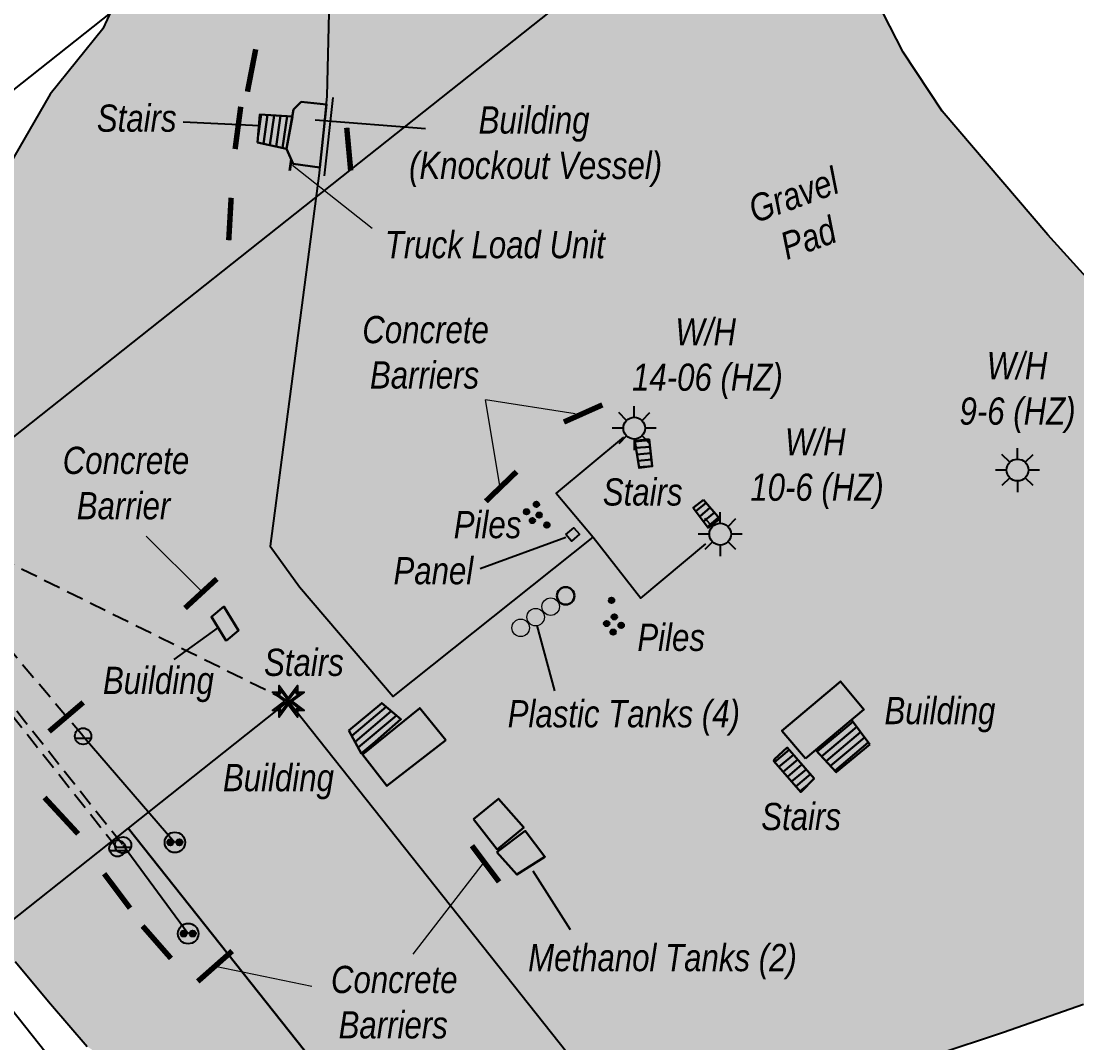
# Model space of a CAD drawing. Extents: x 333858 to 342713, y 6154085 to 6163590.
# Drawn here: x 334792.5 to 335180.1, y 6162704.8 to 6163080 of the extents above; entities that cross this region are included whole.
import ezdxf

# ---------------------------------------------------------------- set-up
doc = ezdxf.new("R2010")
doc.units = 0
doc.header["$LTSCALE"] = 5
doc.linetypes.add('foc-TIELINE', pattern=[1.875, 1.25, -0.625])
doc.linetypes.add('UG_PIPE', pattern=[1.875, 1.25, -0.625])
for name, color, linetype in [('AS-DRILL-T', 8, 'Continuous'), ('AS-PIPE-UG', 44, 'UG_PIPE'), ('AS-POWER', 104, 'foc-POWER'), ('AS-ROADS', 254, 'Continuous'), ('AS-SYMBOL', 7, 'Continuous'), ('C-RW', 13, 'Continuous'), ('C-WS-S', 8, 'Continuous'), ('L-MON', 1, 'Continuous'), ('L-TIE', 7, 'foc-TIELINE'), ('P-PROPOSED', 10, 'Continuous'), ('P-PROPOSED-H', 21, 'Continuous')]:
    doc.layers.add(name, color=color, linetype=linetype)
for name, color, linetype, lineweight in [('AS-GENERAL', 48, 'Continuous', 18), ('C-WS-T', 13, 'Continuous', 9), ('T-TEXT', 48, 'Continuous', 18)]:
    doc.layers.add(name, color=color, linetype=linetype, lineweight=lineweight)
for name, color, linetype, true_color in [('AS-PIPE-AG', 7, 'Continuous', 0x7d00fa), ('AS-STRUCTURE-H', 7, 'Continuous', 0xa8a8a8), ('AS-STRUCTURE-T', 7, 'Continuous', 0x454545)]:
    doc.layers.add(name, color=color, linetype=linetype, true_color=true_color)
doc.layers.add('AS-STRUCTURE', color=7, linetype='Continuous', lineweight=30, true_color=0x595959)
doc.styles.add('80CG', font='ARIALN.TTF', dxfattribs={"height": 10})
doc.styles.add('80L', font='ARIALN.TTF', dxfattribs={"height": 10})
doc.styles.add('foc-LtypeFont', font='ARIALN.TTF', dxfattribs={"height": 7.35})
doc.linetypes.add('foc-POWER', pattern='A,6,-1,["P",foc-LtypeFont,S=0.2,R=0,X=-0.625,Y=-0.75],-1.24,4', length=12.24)
doc.dimstyles.new('Compass 5 000', dxfattribs={"dimscale": 5, "dimtxt": 9, "dimasz": 2, "dimexe": 0.2, "dimexo": 0.0625, "dimgap": 0.5, "dimtad": 0, "dimtih": 1, "dimtoh": 1, "dimzin": 0, "dimdsep": 46, "dimtxsty": '80CG', "dimcen": 0.1, "dimse1": 1, "dimse2": 1, "dimclrd": 256, "dimclrt": 256, "dimaunit": 1, "dimadec": 4, "dimazin": 0, "dimtfac": 0.06, "dimtofl": 0, "dimtmove": 0, "dimatfit": 1, "dimfxl": 0.2, "dimtolj": 1, "dimtzin": 0, "dimlwd": -1, "dimarcsym": 0})
pattern_1 = [(40, (17834.209, 4162.9888), (-1.5300359324, 1.8234258192), [])]

# ---------------------------------------------------------------- blocks, each defined once
blk = doc.blocks.new('BH-Existing')
at = {"layer": 'AS-DRILL-T'}
h = blk.add_hatch(color=256, dxfattribs=at)
h.dxf.hatch_style = 1
edge = h.paths.add_edge_path()
edge.add_arc((0, 0), 0.5, 0, 360)
blk.add_circle((0, 0), 0.5, dxfattribs=at)
blk = doc.blocks.new('GAS')
h = blk.add_hatch(color=255)
h.dxf.hatch_style = 1
edge = h.paths.add_edge_path()
edge.add_arc((0, 0), 0.9, 0, 360)
for p, q in [((0, 0.808), (0, 1.616)), ((-0.571, 0.571), (-1.142, 1.142)), ((0.571, 0.571), (1.142, 1.142)), ((-0.808, 0), (-1.616, 0)), ((1.616, 0), (0.808, 0)), ((-0.571, -0.571), (-1.142, -1.142)), ((1.142, -1.142), (0.571, -0.571)), ((0, -0.808), (0, -1.616))]:
    blk.add_line(p, q)
blk.add_circle((0, 0), 0.8)
blk = doc.blocks.new('RISER')
h = blk.add_hatch(color=255)
h.dxf.hatch_style = 1
edge = h.paths.add_edge_path()
edge.add_arc((0, 0), 0.7, 0, 360)
blk.add_hatch(color=13).paths.add_polyline_path([(0.581, -0.15), (-0.581, -0.15, 0.774597)])
at = {"color": 13}
blk.add_line((-0.581, -0.15), (0.581, -0.15), dxfattribs=at)
blk.add_circle((0, 0), 0.6, dxfattribs=at)
blk = doc.blocks.new('PIG')
h = blk.add_hatch(color=255)
h.dxf.hatch_style = 1
edge = h.paths.add_edge_path()
edge.add_arc((0, 0), 0.85, 0, 360)
at = {"layer": 'AS-SYMBOL'}
h = blk.add_hatch(color=13, dxfattribs=at)
h.dxf.hatch_style = 1
h.paths.add_polyline_path([(-0.101, 0.005, 1), (-0.551, 0.005, 1)])
h = blk.add_hatch(color=13, dxfattribs=at)
h.dxf.hatch_style = 1
h.paths.add_polyline_path([(0.101, 0.005, 1), (0.551, 0.005, 1)])
at = {"layer": 'AS-SYMBOL', "color": 13}
for centre, radius in [((0, 0), 0.75), ((-0.326, 0.005), 0.225), ((0.326, 0.005), 0.225)]:
    blk.add_circle(centre, radius, dxfattribs=at)
blk = doc.blocks.new('TEMP')
h = blk.add_hatch(color=255)
h.dxf.hatch_style = 1
h.paths.add_polyline_path([(0, 0.251), (-0.666, 1.152), (-0.666, 0.666), (-1.152, 0.666), (-0.251, 0), (-1.152, -0.666), (-0.666, -0.666), (-0.666, -1.152), (0, -0.251), (0.666, -1.152), (0.666, -0.666), (1.152, -0.666), (0.251, 0), (1.152, 0.666), (0.666, 0.666), (0.666, 1.152)])
h.paths.add_polyline_path([(0.566, 0.849), (0.566, 0.566), (0.849, 0.566), (0.083, 0), (0.849, -0.566), (0.566, -0.566), (0.566, -0.849), (0, -0.083), (-0.566, -0.849), (-0.566, -0.566), (-0.849, -0.566), (-0.083, 0), (-0.849, 0.566), (-0.566, 0.566), (-0.566, 0.849), (0, 0.083)], flags=16)
h = blk.add_hatch(color=1)
h.dxf.hatch_style = 1
h.paths.add_polyline_path([(0, 0.083), (-0.566, 0.849), (-0.566, 0.566), (-0.849, 0.566), (-0.083, 0), (-0.849, -0.566), (-0.566, -0.566), (-0.566, -0.849), (0, -0.083), (0.566, -0.849), (0.566, -0.566), (0.849, -0.566), (0.083, 0), (0.849, 0.566), (0.566, 0.566), (0.566, 0.849)])
at = {"color": 1}
for p, q in [((-0.083, 0), (0.083, 0)), ((0, 0.083), (0, -0.083))]:
    blk.add_line(p, q, dxfattribs=at)
at = {"color": 255, "flags": 128}
blk.add_lwpolyline([(-0.251, 0), (-1.152, 0.666), (-0.666, 0.666), (-0.666, 1.152), (0, 0.251), (0.666, 1.152), (0.666, 0.666), (1.152, 0.666), (0.251, 0), (1.152, -0.666), (0.666, -0.666), (0.666, -1.152), (0, -0.251), (-0.666, -1.152), (-0.666, -0.666), (-1.152, -0.666)], close=True, dxfattribs=at)
at = {"color": 1, "flags": 128}
blk.add_lwpolyline([(-0.083, 0), (-0.849, 0.566), (-0.566, 0.566), (-0.566, 0.849), (0, 0.083), (0.566, 0.849), (0.566, 0.566), (0.849, 0.566), (0.083, 0), (0.849, -0.566), (0.566, -0.566), (0.566, -0.849), (0, -0.083), (-0.566, -0.849), (-0.566, -0.566), (-0.849, -0.566)], close=True, dxfattribs=at)

msp = doc.modelspace()

# ---------------------------------------------------------------- hatches: boundary and pattern name
at = {"layer": 'AS-POWER'}
h = msp.add_hatch(color=256, dxfattribs=at)
h.dxf.hatch_style = 1
h.paths.add_polyline_path([(334992.453, 6162891.439), (334995.407, 6162893.973), (334997.467, 6162891.571), (334994.512, 6162889.037)])
at = {"layer": 'AS-ROADS'}
h = msp.add_hatch(color=256, dxfattribs=at)
h.dxf.hatch_style = 1
h.paths.add_polyline_path([(334601.356, 6162459.712), (334704.222, 6162331.885), (334701.012, 6162360.414), (334681.756, 6162396.192), (334688.149, 6162432.694), (334738.154, 6162488.223), (334784.89, 6162527.076), (334834.795, 6162570.522), (334862.49, 6162592.118), (334899.078, 6162610.819), (334918.594, 6162619.903), (334939.12, 6162625.611), (334973.178, 6162637.684), (335010.776, 6162653.651), (335052.058, 6162674.707), (335102.988, 6162692.078), (335153.133, 6162708.76), (335182.572, 6162718.973), (335205.787, 6162733.41), (335225.848, 6162748.437), (335244.86, 6162765.769), (335263.086, 6162788.089), (335276.058, 6162828.406), (335274.899, 6162852.412), (335268.42, 6162879.266), (335254.798, 6162906.671), (335235.186, 6162929.117), (335209.482, 6162957.366), (335169.479, 6163001.517), (335130.707, 6163046.973), (335116.35, 6163068.574), (335099.108, 6163102.382), (335096.064, 6163120.679), (335093.364, 6163137.056), (335093.209, 6163147.104), (335083.811, 6163177.088), (335070.529, 6163201.853), (335026.073, 6163226.393), (335007.421, 6163228.953), (334976.427, 6163219.269), (334952.892, 6163202.798), (334924.063, 6163177.743), (334893.579, 6163146.314), (334856.651, 6163107.731), (334841.809, 6163097.383), (334825.632, 6163084.006), (334822.498, 6163077.192), (334803.127, 6163053.152), (334784.2, 6163020.539), (334780.076, 6163009.656), (334774.917, 6163002.962), (334763.279, 6162980.781), (334751.287, 6162949.513), (334743.698, 6162919.793), (334737.874, 6162886.415), (334736.83, 6162851.987), (334740.334, 6162830.156), (334746.438, 6162806.881), (334757.721, 6162780.211), (334772.663, 6162755.691), (334790.274, 6162734.645), (334803.257, 6162719.128), (334816.784, 6162703.476), (334829.891, 6162694.373), (334830.206, 6162694.508), (334835.575, 6162678.016), (334835.21, 6162661.589), (334830.296, 6162642.718), (334818.534, 6162620.182), (334807.921, 6162604.206), (334788.684, 6162587.299), (334774.222, 6162574.711), (334750.952, 6162555.46), (334714.174, 6162527.721), (334679.301, 6162498.871), (334661.29, 6162482.075), (334647.552, 6162470.642), (334621.322, 6162465.522)])
at = {"layer": 'AS-STRUCTURE'}
h = msp.add_hatch(dxfattribs=at)
h.set_pattern_fill('LINE', color=256, scale=0.749705, angle=262)
h.set_pattern_definition([(262, (17834.209, 4162.9888), (2.35714831, -0.331275591), [])])
h.paths.add_polyline_path([(334879.317, 6163035.421), (334889.939, 6163033.111), (334892.081, 6163044.998), (334880.091, 6163045.704)])
h = msp.add_hatch(dxfattribs=at)
h.set_pattern_fill('LINE', color=256, scale=0.749705, angle=5)
h.set_pattern_definition([(5, (5567.9606, 5353.1644), (-0.2074579785, 2.371255545), [])])
h.paths.add_polyline_path([(335023.088, 6162926.492), (335024.223, 6162916.544), (335019.394, 6162915.939), (335017.794, 6162925.927)])
h = msp.add_hatch(dxfattribs=at)
h.set_pattern_fill('LINE', color=256, scale=0.749705, angle=40)
h.set_pattern_definition([(40, (5567.9606, 5353.1644), (-1.5300359324, 1.8234258192), [])])
h.paths.add_polyline_path([(335043.044, 6162904.211), (335048.973, 6162897.288), (335044.744, 6162893.964), (335039.265, 6162901.272)])
h = msp.add_hatch(dxfattribs=at)
h.set_pattern_fill('LINE', color=256, scale=0.749705, angle=40)
h.set_pattern_definition(pattern_1)
h.paths.add_polyline_path([(334912.87, 6162819.488), (334917.499, 6162810.94), (334931.921, 6162823.602), (334924.903, 6162829.546)])
h = msp.add_hatch(dxfattribs=at)
h.set_pattern_fill('LINE', color=256, scale=0.749705, angle=40)
h.set_pattern_definition(pattern_1)
h.paths.add_polyline_path([(335104.052, 6162814.344), (335097.37, 6162823.354), (335084.264, 6162812.309), (335091.76, 6162804.141)])
h = msp.add_hatch(dxfattribs=at)
h.set_pattern_fill('LINE', color=256, scale=0.749705, angle=40)
h.set_pattern_definition(pattern_1)
h.paths.add_polyline_path([(335069.054, 6162808.95), (335068.814, 6162808.245), (335078.767, 6162796.903), (335083.646, 6162801.867), (335073.78, 6162813.222)])
at = {"layer": 'AS-STRUCTURE-H'}
h = msp.add_hatch(color=256, dxfattribs=at)
h.dxf.hatch_style = 1
h.paths.add_polyline_path([(334895.343, 6163050.323), (334892.529, 6163047.488), (334889.939, 6163033.111), (334892.359, 6163027.597), (334902.162, 6163026.212), (334904.667, 6163049.388)])
h = msp.add_hatch(color=256, dxfattribs=at)
h.dxf.hatch_style = 1
edge = h.paths.add_edge_path()
edge.add_arc((334975.888, 6162857.186), 3.214, 0, 360)
edge = h.paths.add_edge_path()
edge.add_arc((334981.426, 6162861.14), 3.214, 0, 360)
edge = h.paths.add_edge_path()
edge.add_arc((334986.909, 6162864.984), 3.214, 0, 360)
edge = h.paths.add_edge_path()
edge.add_arc((334992.42, 6162868.942), 3.214, 0, 360)
h = msp.add_hatch(color=256, dxfattribs=at)
h.dxf.hatch_style = 1
h.paths.add_polyline_path([(334867.749, 6162852.372), (334872.338, 6162856.191), (334866.974, 6162865.004), (334862.385, 6162861.185)])
h = msp.add_hatch(color=256, dxfattribs=at)
h.dxf.hatch_style = 1
h.paths.add_polyline_path([(335080.527, 6162809.16), (335071.811, 6162819.412), (335093.284, 6162837.51), (335101.923, 6162827.192)])
h = msp.add_hatch(color=256, dxfattribs=at)
h.dxf.hatch_style = 1
h.paths.add_polyline_path([(334948.378, 6162815.999), (334926.797, 6162799.172), (334917.874, 6162810.675), (334938.834, 6162827.729)])
h = msp.add_hatch(color=256, dxfattribs=at)
h.dxf.hatch_style = 1
h.paths.add_polyline_path([(334958.606, 6162786.88), (334967.809, 6162794.453), (334977.042, 6162783.835), (334967.294, 6162775.802)])
h.paths.add_polyline_path([(334967.134, 6162774.862), (334974.518, 6162766.579), (334984.806, 6162773.122), (334977.577, 6162782.6)])
at = {"layer": 'P-PROPOSED-H'}
h = msp.add_hatch(color=256, dxfattribs=at)
h.dxf.hatch_style = 1
h.paths.add_polyline_path([(335305.978, 6161984.312), (335122.817, 6162215.36), (335155.234, 6162496.429), (334890.606, 6162830.211), (334831.859, 6162783.635), (335077.195, 6162474.187), (335044.743, 6162193.327), (335247.329, 6161937.808)])

# ---------------------------------------------------------------- linework, layer by layer
at = {"layer": 'AS-GENERAL', "flags": 128}
for points, const_width in [([(334875.602, 6163054.107), (334878.622, 6163069.659)], 1.999), ([(334873.128, 6163048.558), (334871.073, 6163033.031)], 1.999), ([(334912.055, 6163040.85), (334913.505, 6163025.113)], 1.999), ([(334891.129, 6163025.078), (334891.698, 6163029.104)], 1), ([(334869.613, 6163015.12), (334868.729, 6162999.543)], 1.999), ([(334991.784, 6162932.776), (335005.897, 6162939.07)], 1.999), ([(334963.13, 6162903.672), (334974.413, 6162914.554)], 1.999), ([(334852.682, 6162864.454), (334864.36, 6162875.202)], 1.999), ([(334802.782, 6162819.123), (334815.309, 6162829.806)], 1.999), ([(334801.087, 6162794.868), (334813.43, 6162781.536)], 1.999), ([(334958.026, 6162777.187), (334967.979, 6162763.924)], 1.999), ([(334822.988, 6162766.909), (334832.501, 6162754.256)], 1.999), ([(334837.09, 6162747.707), (334847.523, 6162735.795)], 1.999), ([(334857.361, 6162727.341), (334869.998, 6162738.514)], 1.999)]:
    msp.add_lwpolyline(points, dxfattribs=dict(at, const_width=const_width))
at = {"layer": 'AS-GENERAL'}
for centre in [(334986.909, 6162864.984), (334981.426, 6162861.14), (334975.888, 6162857.186)]:
    msp.add_circle(centre, 3.214, dxfattribs=at)
at = {"layer": 'AS-PIPE-AG', "flags": 128}
for points in [[(334815.234, 6162817.399), (334848.963, 6162778.411)], [(334829.911, 6162777.401), (334853.847, 6162744.893)]]:
    msp.add_lwpolyline(points, dxfattribs=at)
at = {"layer": 'AS-PIPE-UG', "flags": 128}
for points in [[(334815.234, 6162817.399), (334781.871, 6162856.906), (334754.211, 6162892.449), (334716.789, 6162937.035), (334700.672, 6162950.512), (334660.91, 6162953.457), (334637.219, 6162956.056), (334616.463, 6162971.213), (334522.372, 6163077.397)], [(334468.957, 6162993.179), (334512.969, 6162968.479), (334532.19, 6162958.931), (334556.785, 6162958.291), (334591.338, 6162956.121), (334641.588, 6162949.123), (334670.638, 6162945.968), (334695.498, 6162938.19), (334725.987, 6162910.825), (334749.397, 6162879.311), (334793.788, 6162823.052), (334829.911, 6162777.401)], [(334466.923, 6162991.974), (334510.934, 6162967.274), (334530.155, 6162957.726), (334554.751, 6162957.086), (334589.304, 6162954.917), (334639.554, 6162947.918), (334668.603, 6162944.764), (334693.463, 6162936.985), (334723.952, 6162909.62), (334747.363, 6162878.107), (334791.754, 6162821.848), (334827.877, 6162776.197)]]:
    msp.add_lwpolyline(points, dxfattribs=at)
at = {"layer": 'AS-POWER'}
msp.add_lwpolyline([(334992.453, 6162891.439), (334995.407, 6162893.973), (334997.467, 6162891.571), (334994.512, 6162889.037)], close=True, dxfattribs=at)
at = {"layer": 'AS-ROADS', "flags": 128}
for points in [[(335209.482, 6162957.366), (335169.479, 6163001.517), (335130.707, 6163046.973), (335116.35, 6163068.574), (335099.108, 6163102.382), (335096.064, 6163120.679), (335093.364, 6163137.056), (335093.209, 6163147.104), (335083.811, 6163177.088), (335070.529, 6163201.853), (335026.073, 6163226.393), (335007.421, 6163228.953), (334976.427, 6163219.269), (334952.892, 6163202.798), (334924.063, 6163177.743), (334893.579, 6163146.314), (334856.651, 6163107.731), (334841.809, 6163097.383), (334825.632, 6163084.006), (334822.498, 6163077.192), (334803.127, 6163053.152), (334784.2, 6163020.539)], [(334790.274, 6162734.645), (334803.257, 6162719.128), (334816.784, 6162703.476)], [(335102.988, 6162692.078), (335153.133, 6162708.76), (335182.572, 6162718.973)]]:
    msp.add_lwpolyline(points, dxfattribs=at)
at = {"layer": 'AS-STRUCTURE', "flags": 128}
for points in [[(334895.343, 6163050.323), (334892.529, 6163047.488), (334889.939, 6163033.111), (334892.359, 6163027.597), (334902.162, 6163026.212), (334904.667, 6163049.388)], [(334879.317, 6163035.421), (334889.939, 6163033.111), (334892.081, 6163044.998), (334880.091, 6163045.704)], [(335023.088, 6162926.492), (335024.223, 6162916.544), (335019.394, 6162915.939), (335017.794, 6162925.927)], [(335043.044, 6162904.211), (335048.973, 6162897.288), (335044.744, 6162893.964), (335039.265, 6162901.272)], [(334867.749, 6162852.372), (334872.338, 6162856.191), (334866.974, 6162865.004), (334862.385, 6162861.185)], [(335080.527, 6162809.16), (335071.811, 6162819.412), (335093.284, 6162837.51), (335101.923, 6162827.192)], [(334912.87, 6162819.488), (334917.499, 6162810.94), (334931.921, 6162823.602), (334924.903, 6162829.546)], [(334948.378, 6162815.999), (334926.797, 6162799.172), (334917.874, 6162810.675), (334938.834, 6162827.729)], [(335104.052, 6162814.344), (335097.37, 6162823.354), (335084.264, 6162812.309), (335091.76, 6162804.141)], [(334958.606, 6162786.88), (334967.809, 6162794.453), (334977.042, 6162783.835), (334967.294, 6162775.802)], [(334967.134, 6162774.862), (334974.518, 6162766.579), (334984.806, 6162773.122), (334977.577, 6162782.6)]]:
    msp.add_lwpolyline(points, close=True, dxfattribs=at)
msp.add_lwpolyline([(335069.054, 6162808.95), (335068.814, 6162808.245), (335078.767, 6162796.903), (335083.646, 6162801.867), (335073.78, 6162813.222), (335069.054, 6162808.95)], dxfattribs=at)
at = {"layer": 'AS-STRUCTURE'}
msp.add_circle((334992.42, 6162868.942), 3.214, dxfattribs=at)
at = {"layer": 'AS-SYMBOL', "flags": 128}
for points in [[(334905.942, 6163103.647), (334904.758, 6163052.486), (334901.979, 6163024.122), (334883.912, 6162887.134), (334894.753, 6162872.211), (334929.125, 6162831.987), (335002.521, 6162890.525), (335019.988, 6162868.097), (335043.887, 6162888)], [(334903.882, 6163023.203), (334907.016, 6163051.982)], [(335013.683, 6162927.277), (334988.992, 6162906.633), (335002.521, 6162890.525)]]:
    msp.add_lwpolyline(points, dxfattribs=at)
at = {"layer": 'C-RW', "flags": 128}
for points in [[(334150.679, 6163319.262), (334180.072, 6163284.006), (334429.935, 6162968.817), (334588.984, 6162768.215), (335137.559, 6163203.119), (335075.459, 6163281.45), (334605.212, 6162908.644), (334508.268, 6163030.915), (334323.522, 6163263.962)], [(334032.494, 6161518.443), (335060.975, 6162333.809), (335077.195, 6162474.187), (334831.859, 6162783.635), (334773.111, 6162737.059), (334999.031, 6162452.101), (334994.257, 6162408.479), (333970.394, 6161596.775)]]:
    msp.add_lwpolyline(points, dxfattribs=at)
at = {"layer": 'L-TIE'}
msp.add_line((334890.606, 6162830.211), (334102.46, 6163220.969), dxfattribs=at)
at = {"layer": 'P-PROPOSED', "flags": 128}
msp.add_lwpolyline([(335305.978, 6161984.312), (335122.817, 6162215.36), (335155.234, 6162496.429), (334890.606, 6162830.211), (334831.859, 6162783.635), (335077.195, 6162474.187), (335044.743, 6162193.327), (335247.329, 6161937.808)], dxfattribs=at)

# ---------------------------------------------------------------- block references
at = {"layer": 'AS-DRILL-T', "xscale": 1.999606120000015, "yscale": 1.999606120000015, "zscale": 1.999606120000015}
for p in [(334981.686, 6162902.537), (334978.072, 6162899.807), (334982.691, 6162898.588), (334980.217, 6162896.578), (334985.521, 6162894.953), (335009.266, 6162867.294), (335010.316, 6162861.22), (335007.466, 6162858.77), (335012.805, 6162858.101), (335009.851, 6162855.641)]:
    msp.add_blockref('BH-Existing', p, dxfattribs=at)
at = {"layer": 'AS-SYMBOL', "xscale": 4.99803329343451, "yscale": 4.99803329343451, "zscale": 24.99507650000024}
for name, p in [('RISER', (334815.234, 6162817.399)), ('RISER', (334827.877, 6162776.197)), ('RISER', (334829.911, 6162777.401)), ('PIG', (334848.963, 6162778.411)), ('PIG', (334853.847, 6162744.893))]:
    msp.add_blockref(name, p, dxfattribs=at)
at = {"layer": 'C-WS-S', "xscale": 4.99803329343451, "yscale": 4.99803329343451, "zscale": 24.99507650000023}
for p in [(335017.614, 6162930.511), (335158.317, 6162915.159), (335049.183, 6162891.614)]:
    msp.add_blockref('GAS', p, dxfattribs=at)
at = {"layer": 'L-MON', "xscale": 4.99901530000004, "yscale": 4.99901530000004, "zscale": 4.99901530000004}
msp.add_blockref('TEMP', (334890.606, 6162830.211), dxfattribs=at)

# ---------------------------------------------------------------- texts
at = {"layer": 'AS-POWER', "insert": (334929.222, 6162883.183), "char_height": 9.99607, "attachment_point": 1, "style": '80L'}
msp.add_mtext_dynamic_manual_height_columns('{\\fArial Narrow|b0|i1|c0|p34;Panel}', width=13.31147, gutter_width=50, heights=[0], dxfattribs=at)
at = {"layer": 'AS-STRUCTURE-T', "char_height": 9.99607, "attachment_point": 1, "style": '80L'}
for s, width, heights, insert in [('\\pi6.1982;{\\fArial Narrow|b0|i1|c0|p34;Stairs}', 40.82988, [0], (334814.114, 6163049.379)), ('\\pi26.095;{\\fArial Narrow|b0|i1|c0|p34;Building\\P\\pi0.55227;(Knockout Vessel)}', 92.40559, [0], (334934.369, 6163048.696)), ('\\pi6.1982;{\\fArial Narrow|b0|i1|c0|p34;Stairs}', 40.82988, [0], (334999.88, 6162912.104)), ('{\\fArial Narrow|b0|i1|c0|p34;Piles}', 9.62411, [0], (334951.335, 6162900.114)), ('{\\fArial Narrow|b0|i1|c0|p34;Piles}', 9.62411, [0], (335018.76, 6162858.716)), ('\\pi6.1982;{\\fArial Narrow|b0|i1|c0|p34;Stairs}', 40.82988, [0], (334875.489, 6162849.548)), ('\\pi0.30689;{\\fArial Narrow|b0|i1|c0|p34;Building}', 40.82988, [0], (334822.239, 6162842.889)), ('{\\fArial Narrow|b0|i1|c0|p34;Plastic Tanks (4)}', 84.71801, [13.111], (334971.146, 6162830.648)), ('\\pi0.30689;{\\fArial Narrow|b0|i1|c0|p34;Building}', 40.82988, [0], (335109.17, 6162831.817)), ('\\pi0.30689;{\\fArial Narrow|b0|i1|c0|p34;Building}', 40.82988, [0], (334866.313, 6162807.198)), ('\\pi6.1982;{\\fArial Narrow|b0|i1|c0|p34;Stairs}', 40.82988, [0], (335058.037, 6162792.909)), ('{\\fArial Narrow|b0|i1|c0|p34;Methanol Tanks (2)}', 104.48112, [13.111], (334978.655, 6162741.11))]:
    msp.add_mtext_dynamic_manual_height_columns(s, width=width, gutter_width=50, heights=heights, dxfattribs=dict(at, insert=insert))
at = {"layer": 'C-WS-T', "char_height": 9.99607, "attachment_point": 1, "style": '80L'}
for s, insert in [('\\pi20.313;{\\fArial Narrow|b0|i1|c0|p34;W/H\\P\\pi4.4117;14-06 (HZ)}', (335012.39, 6162970.911)), ('\\pi20.313;{\\fArial Narrow|b0|i1|c0|p34;W/H\\P\\pi10.317;9-6 (HZ)}', (335126.716, 6162958.453)), ('\\pi20.313;{\\fArial Narrow|b0|i1|c0|p34;W/H\\P\\pi7.596;10-6 (HZ)}', (335052.636, 6162930.511))]:
    msp.add_mtext_dynamic_manual_height_columns(s, width=61.81762, gutter_width=50, heights=[0], dxfattribs=dict(at, insert=insert))
at = {"layer": 'T-TEXT', "insert": (335052.916, 6163013.061), "char_height": 9.99607, "attachment_point": 1, "rotation": 20, "style": '80L'}
msp.add_mtext_dynamic_manual_height_columns('\\pi5.9892;{\\fArial Narrow|b0|i1|c0|p34;Gravel\\P\\pi12.351;Pad}', width=45.08273, gutter_width=50, heights=[0], dxfattribs=at)
at = {"layer": 'T-TEXT', "char_height": 9.99607, "attachment_point": 1, "style": '80L'}
for s, width, insert in [('\\pi1.0582;{\\fArial Narrow|b0|i1|c0|p34;Truck Load Unit}', 81.96903, (334924.98, 6163002.929)), ('\\pi0.5773;{\\fArial Narrow|b0|i1|c0|p34;Concrete \\P\\pi3.3695;Barriers}', 46.29372, (334917.206, 6162971.728)), ('\\pi0.5773;{\\fArial Narrow|b0|i1|c0|p34;Concrete \\P\\pi5.7219;Barrier}', 46.29372, (334807.206, 6162923.706)), ('\\pi0.5773;{\\fArial Narrow|b0|i1|c0|p34;Concrete \\P\\pi3.3695;Barriers}', 46.29372, (334905.696, 6162733.061))]:
    msp.add_mtext_dynamic_manual_height_columns(s, width=width, gutter_width=50, heights=[0], dxfattribs=dict(at, insert=insert))

# ---------------------------------------------------------------- leaders
at = {"layer": 'AS-GENERAL'}
msp.add_leader([(334892.098, 6163027.151), (334921.391, 6163003.913)], dimstyle='Compass 5 000', dxfattribs=at)
at = {"layer": 'AS-POWER'}
msp.add_leader([(334992.545, 6162890.412), (334960.991, 6162878.883)], dimstyle='Compass 5 000', dxfattribs=at)
at = {"layer": 'AS-STRUCTURE-T'}
for points in [[(334880.07, 6163041.599), (334852.002, 6163042.953)], [(334900.429, 6163043.777), (334940.936, 6163040.55)], [(334864.893, 6162857.353), (334848.606, 6162845.515)], [(334981.881, 6162858.006), (334988.322, 6162834.045)], [(334980.356, 6162768.016), (334994.105, 6162746.375)]]:
    msp.add_leader(points, dimstyle='Compass 5 000', dxfattribs=at)
at = {"layer": 'T-TEXT'}
for points in [[(334968.256, 6162909.496), (334962.939, 6162940.868)], [(334995.922, 6162935.74), (334962.939, 6162940.868)], [(334859.097, 6162870.359), (334838.434, 6162890.913)], [(334962.493, 6162771.235), (334936.356, 6162737.35)], [(334863.772, 6162733.009), (334899.233, 6162725.567)]]:
    msp.add_leader(points, dimstyle='Compass 5 000', dxfattribs=at)

doc.saveas('drawing.dxf')
